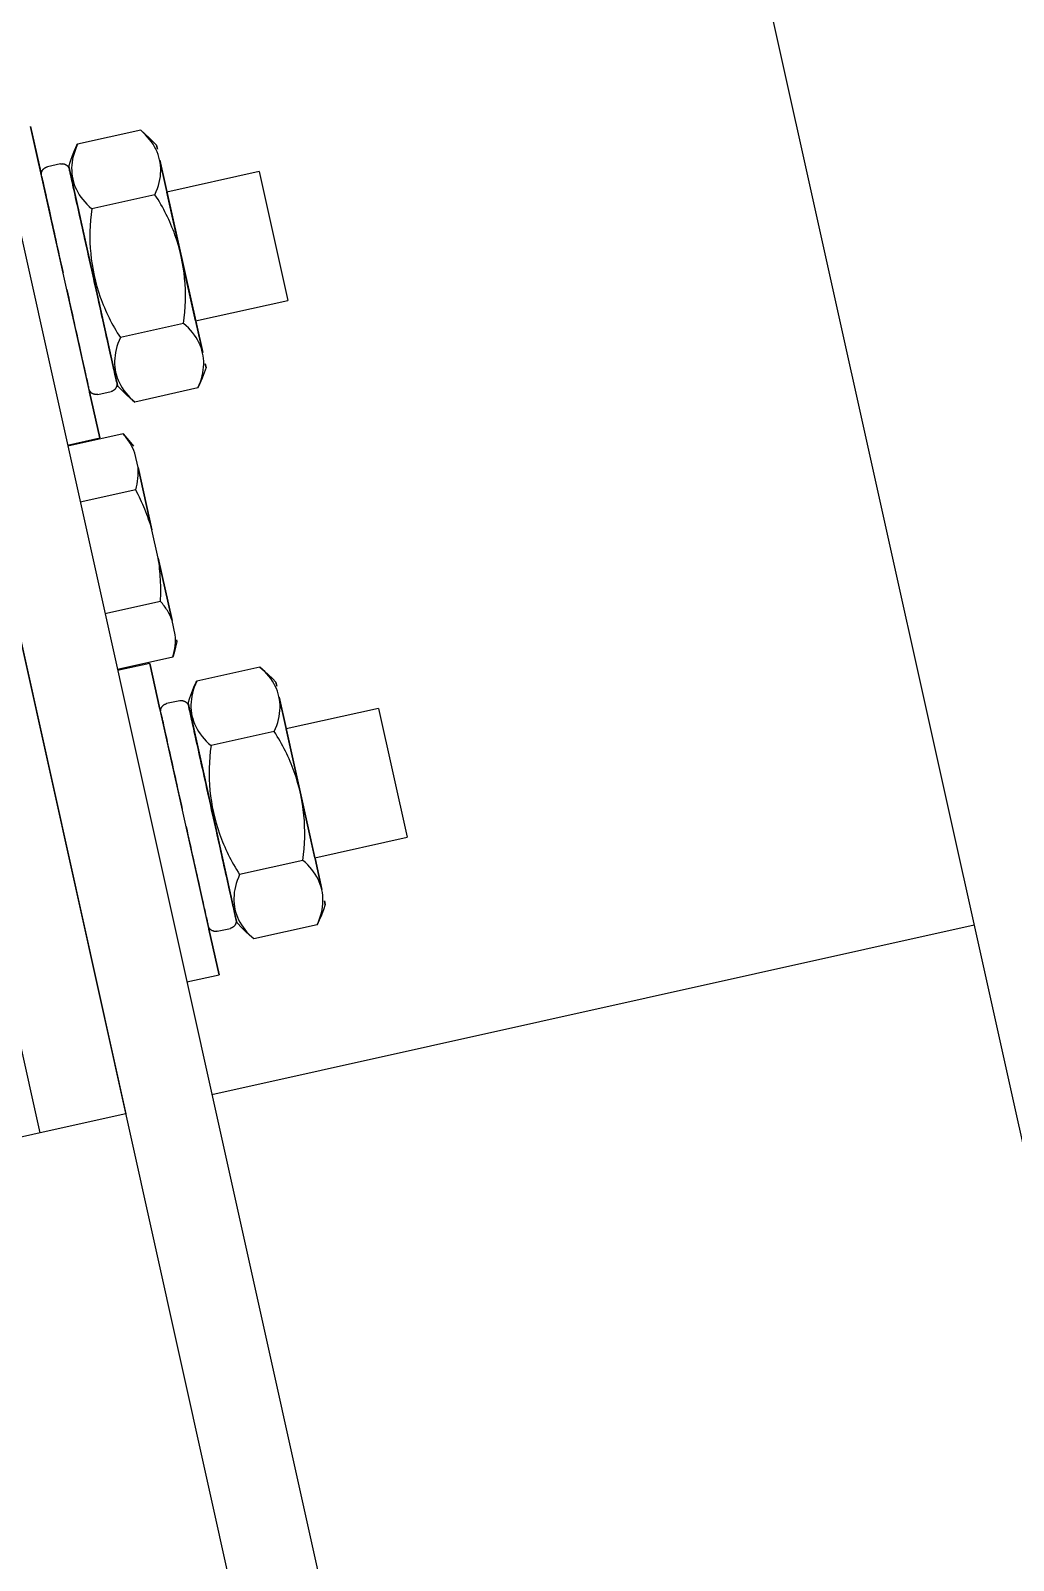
# Model space of a CAD drawing. Header units: millimetres. Extents: x -1534340 to 1713810, y -1348191 to 1114081.
# Drawn here: x 1310491.4 to 1310580.7, y -649186.2 to -649047.1 of the extents above; entities that cross this region are included whole.
import ezdxf

# ---------------------------------------------------------------- set-up
doc = ezdxf.new("R2010")
doc.units = ezdxf.units.MM
doc.header["$LTSCALE"] = 100
for name, color, linetype in [('ccu12-Manh', 8, 'Continuous'), ('KT-Kich thuoc', 9, 'Continuous'), ('SPE-MEP-Electric', 46, 'Continuous'), ('Xref_ST_MBDV Cot vach 30.7.2022$0$Xref_ST_MBDV Cot vach 30.7.2022|Xref_ST_MBDV Cot vach 30.7.2022|Xref_ST_MBDV Cot vach 30.7.2022|Xref_ST_MBDV Cot vach 30.7.2022|A-WALL-PATT', 251, 'Continuous')]:
    doc.layers.add(name, color=color, linetype=linetype)

# ---------------------------------------------------------------- blocks, each defined once
blk = doc.blocks.new('Xref_ST_MBDV Cot vach 30.7.2022$0$Tuong Vay01-flat-1')
at = {"layer": 'Xref_ST_MBDV Cot vach 30.7.2022$0$Xref_ST_MBDV Cot vach 30.7.2022|Xref_ST_MBDV Cot vach 30.7.2022|Xref_ST_MBDV Cot vach 30.7.2022|Xref_ST_MBDV Cot vach 30.7.2022|A-WALL-PATT'}
h = blk.add_hatch(dxfattribs=at)
h.set_pattern_fill('ACET-2D-VATLIEU04', color=256, scale=50, pattern_type=2)
h.set_pattern_definition([(50, (-11139561.84, -1407213.45), (-225.902474, 189.5546825), [37.5, -412.5]), (355, (-11139561.84, -1407213.45), (32.127212, 367.215716), [30, -330]), (100.4514, (-11139531.95, -1407216.06), (-341.231527, -62.944187), [31.870095, -350.571056]), (46.1842, (-11139561.84, -1407113.45), (-319.180497, 306.252097), [56.25, -618.75]), (96.6356, (-11139517.37, -1407120.34), (-516.995922, -60.144022), [47.805144, -525.8565]), (351.1842, (-11139561.84, -1407113.45), (84.740774, 546.39543), [45, -495]), (21, (-11139511.84, -1407138.45), (-105.680822, 275.3079534), [37.5, -412.5]), (326, (-11139511.84, -1407138.45), (206.128805, 305.59852), [30, -330]), (71.4514, (-11139486.97, -1407155.22), (-328.963765, 110.380101), [31.870095, -350.571056]), (37.5, (-11139561.84, -1407213.45), (-78.1345294, 101.8269012), [0, -326, 0, -335, 0, -331.25]), (7.5, (-11139561.84, -1407213.45), (-23.2793464, 176.824191), [0, -191, 0, -318.5, 0, -126.25]), (327.5, (-11139673.34, -1407213.45), (71.9444175, 112.9301145), [0, -125, 0, -390, 0, -517.5000003]), (317.5, (-11139723.34, -1407213.45), (158.0205496, 172.449169), [0, -162.5, 0, -259, 0, -367.5]), (45, (-11139561.84, -1407213.45), (-150.260191, 150.260191), []), (45, (-11139561.84, -1407152.2), (-150.260191, 150.260191), [])])
h.paths.add_polyline_path([(-82665.42, -118500.01), (-81837.42, -121132.03), (-80902.72, -123728.08), (-79862.88, -126283.84), (-78719.64, -128795.04), (-77474.9, -131257.52), (-76130.73, -133667.15), (-74689.38, -136019.95), (-73153.23, -138311.98), (-71524.86, -140539.43), (-69806.97, -142698.6), (-68002.42, -144785.88), (-66114.21, -146797.8), (-64145.5, -148731.01), (-62099.55, -150582.3), (-59979.78, -152348.57), (-57789.72, -154026.89), (-55533, -155614.47), (-53213.4, -157108.65), (-50834.77, -158506.95), (-48401.07, -159807.05), (-45916.36, -161006.78), (-43384.77, -162104.14), (-40810.51, -163097.3), (-38197.89, -163984.61), (-35551.23, -164764.6), (-32874.96, -165435.95), (-30173.53, -165997.57), (-27451.45, -166448.5), (-24701.85, -166789.32), (-4396.73, -168938.26), (36420.02, -167648.22), (41836.49, -160718.64), (12445.39, -24367.66), (8472.91, -9248.97), (-4718.71, -5521.4), (-10557.46, -9946.82), (-34021.19, -27848.25), (-39776.65, -32008.57), (-41248.86, -35293.77), (-45787.32, -38574.38), (-49368.49, -38942), (-57644.19, -44924.07), (-59844.65, -46601.45), (-61968.93, -48362.3), (-64019.6, -50208.35), (-65993.25, -52136.53), (-67886.59, -54143.62), (-69696.47, -56226.28), (-71419.87, -58381.05), (-73053.94, -60604.33), (-74595.93, -62892.43), (-76043.3, -65241.53), (-77393.62, -67647.73), (-78644.64, -70107.01), (-79794.3, -72615.29), (-80840.66, -75168.38), (-81782, -77762.03), (-82616.74, -80391.93), (-83343.48, -83053.69), (-83961.03, -85742.89), (-84468.35, -88455.04), (-84864.6, -91185.63), (-85149.11, -93930.12), (-85321.41, -96683.6), (-85381.3, -99529.51), (-85328.5, -102200.84), (-85163.21, -104955.39), (-84885.7, -107700.59), (-84496.43, -110432.19), (-83996.05, -113145.63), (-83385.37, -115836.4)], flags=16)
h.paths.add_polyline_path([(-83625.46, -118780.63), (-82785.21, -121451.59), (-81836.68, -124086.04), (-80781.46, -126679.6), (-79621.31, -129227.95), (-78358.15, -131726.85), (-76994.1, -134172.14), (-75531.43, -136559.73), (-73972.56, -138885.67), (-72320.1, -141146.07), (-70576.8, -143337.18), (-68745.55, -145455.33), (-66829.42, -147497.01), (-64831.58, -149458.82), (-62755.37, -151337.49), (-60604.25, -153129.89), (-58381.78, -154833.04), (-56091.69, -156444.1), (-53737.77, -157960.38), (-51323.96, -159379.37), (-48854.26, -160698.7), (-46332.79, -161916.18), (-43763.75, -163029.77), (-41151.42, -164037.62), (-38500.15, -164938.06), (-35814.34, -165729.58), (-33098.48, -166410.87), (-30357.09, -166980.79), (-27594.73, -167438.39), (-24815.99, -167782.83), (-4433.74, -169939.93), (36919.56, -168632.94), (42912.69, -160965.6), (13418.23, -24135.12), (9294.84, -8442.07), (-4925.94, -4423.69), (-11162.76, -9150.82), (-34617.48, -27045.38), (-40579.63, -31355.1), (-42051.84, -34640.3), (-46155.98, -37606.97), (-49737.15, -37974.59), (-58240.31, -44121.08), (-60467.12, -45818.54), (-62622.82, -47605.44), (-64703.82, -49478.79), (-66706.66, -51435.49), (-68628.01, -53472.27), (-70464.67, -55585.74), (-72213.56, -57772.38), (-73871.8, -60028.55), (-75436.6, -62350.49), (-76905.37, -64734.35), (-78275.67, -67176.14), (-79545.2, -69671.8), (-80711.86, -72217.17), (-81773.71, -74808.03), (-82728.97, -77440.05), (-83576.05, -80108.85), (-84313.55, -82809.98), (-84940.23, -85538.96), (-85455.06, -88291.23), (-85857.17, -91062.22), (-86145.89, -93847.3), (-86320.76, -96641.84), (-86381.51, -99528.87), (-86327.91, -102240.68), (-86160.19, -105035.66), (-85878.58, -107821.47), (-85483.55, -110593.48), (-84975.76, -113347.05), (-84356.06, -116077.62)])
blk = doc.blocks.new('A$C3D120D72')
for p, q in [((-462.44, 343.62), (-462.42, 2221.96)), ((-454.42, 2221.96), (-454.44, 343.62)), ((-533.43, 467.79), (-533.42, 1927.79)), ((-533.43, 1247.79), (-462.43, 1247.79)), ((-454.43, 1247.79), (-446.43, 1247.79)), ((-454.43, 1147.79), (-454.43, 1247.79)), ((-446.43, 1247.79), (-386.43, 1247.79)), ((-446.43, 1247.79), (-446.43, 1147.79)), ((-462.43, 1237.29), (-465.43, 1237.29)), ((-465.43, 1233.04), (-465.43, 1237.29)), ((-465.43, 1237.29), (-465.43, 1208.29)), ((-462.43, 1237.29), (-465.43, 1237.29)), ((-465.43, 1233.04), (-465.43, 1237.29)), ((-465.43, 1237.29), (-465.43, 1233.04)), ((-475.13, 1234.79), (-469.24, 1234.79)), ((-476.25, 1233.14), (-475.98, 1233.58)), ((-476.25, 1232.79), (-476.25, 1233.14)), ((-476.25, 1233.14), (-476.25, 1232.79)), ((-476.25, 1232.79), (-476.25, 1233.14)), ((-476.25, 1233.14), (-476.25, 1232.79)), ((-468.09, 1233.08), (-468.04, 1233)), ((-468.04, 1233), (-468.04, 1232.65)), ((-468.04, 1232.65), (-468.04, 1233)), ((-468.04, 1233), (-468.04, 1232.65)), ((-468.04, 1232.65), (-468.04, 1233)), ((-466.13, 1233.39), (-467.35, 1233.39)), ((-476.25, 1213.83), (-476.25, 1231.75)), ((-476.25, 1231.75), (-476.25, 1228.85)), ((-476.25, 1228.85), (-476.25, 1231.75)), ((-476.25, 1231.75), (-476.25, 1228.85)), ((-468.04, 1231.63), (-468.04, 1212.58)), ((-468.04, 1212.58), (-468.04, 1231.63)), ((-468.04, 1231.63), (-468.04, 1212.58)), ((-468.04, 1212.58), (-468.04, 1231.63)), ((-476.23, 1228.79), (-484.83, 1228.79)), ((-484.83, 1216.79), (-484.83, 1228.79)), ((-476.23, 1228.79), (-476.23, 1216.79)), ((-475.13, 1228.79), (-469.24, 1228.79)), ((-484.83, 1216.79), (-476.23, 1216.79)), ((-476.25, 1216.74), (-476.25, 1213.83)), ((-476.25, 1213.83), (-476.25, 1216.74)), ((-476.25, 1216.74), (-476.25, 1213.83)), ((-475.13, 1216.79), (-469.24, 1216.79)), ((-476.25, 1212.44), (-476.25, 1212.8)), ((-476.25, 1212.8), (-476.25, 1212.44)), ((-476.25, 1212.44), (-476.25, 1212.8)), ((-476.25, 1212.8), (-476.25, 1212.44)), ((-468.04, 1212.58), (-468.3, 1212.14)), ((-467.35, 1212.19), (-466.13, 1212.19)), ((-465.43, 1208.29), (-465.43, 1212.54)), ((-465.43, 1208.29), (-465.43, 1212.54)), ((-465.43, 1212.54), (-465.43, 1208.29)), ((-475.13, 1210.79), (-469.24, 1210.79)), ((-467.6, 1208.18), (-462.43, 1208.18)), ((-465.43, 1208.29), (-462.43, 1208.29)), ((-465.43, 1208.29), (-462.43, 1208.29)), ((-468.25, 1206.73), (-468.25, 1206.89)), ((-468.25, 1206.89), (-468.25, 1206.73)), ((-468.25, 1206.25), (-468.25, 1204.93)), ((-468.25, 1204.93), (-468.25, 1199.11)), ((-468.25, 1199.11), (-468.25, 1204.93)), ((-467.6, 1202.99), (-462.43, 1202.99)), ((-468.25, 1199.11), (-468.25, 1196.47)), ((-468.25, 1196.47), (-468.25, 1190.66)), ((-468.25, 1190.66), (-468.25, 1196.47)), ((-467.6, 1192.6), (-462.43, 1192.6)), ((-468.25, 1190.66), (-468.25, 1189.34)), ((-467.6, 1187.4), (-462.43, 1187.4)), ((-462.43, 1187.29), (-465.43, 1187.29)), ((-465.43, 1183.04), (-465.43, 1187.29)), ((-465.43, 1187.29), (-465.43, 1183.04)), ((-462.43, 1187.29), (-465.43, 1187.29)), ((-465.43, 1183.04), (-465.43, 1187.29)), ((-465.43, 1187.29), (-465.43, 1158.29)), ((-475.13, 1184.79), (-469.24, 1184.79)), ((-476.25, 1183.14), (-475.98, 1183.58)), ((-476.25, 1182.79), (-476.25, 1183.14)), ((-476.25, 1183.14), (-476.25, 1182.79)), ((-476.25, 1182.79), (-476.25, 1183.14)), ((-476.25, 1183.14), (-476.25, 1182.79)), ((-468.09, 1183.08), (-468.04, 1183)), ((-468.04, 1183), (-468.04, 1182.65)), ((-468.04, 1182.65), (-468.04, 1183)), ((-468.04, 1183), (-468.04, 1182.65)), ((-468.04, 1182.65), (-468.04, 1183)), ((-466.13, 1183.39), (-467.35, 1183.39)), ((-476.25, 1178.85), (-476.25, 1181.75)), ((-476.25, 1181.75), (-476.25, 1178.85)), ((-476.25, 1163.83), (-476.25, 1181.75)), ((-476.25, 1181.75), (-476.25, 1178.85)), ((-468.04, 1181.63), (-468.04, 1162.58)), ((-468.04, 1162.58), (-468.04, 1181.63)), ((-468.04, 1181.63), (-468.04, 1162.58)), ((-468.04, 1162.58), (-468.04, 1181.63)), ((-476.23, 1178.79), (-484.83, 1178.79)), ((-484.83, 1166.79), (-484.83, 1178.79)), ((-476.23, 1178.79), (-476.23, 1166.79)), ((-475.13, 1178.79), (-469.24, 1178.79)), ((-484.83, 1166.79), (-476.23, 1166.79)), ((-476.25, 1163.83), (-476.25, 1166.74)), ((-476.25, 1166.74), (-476.25, 1163.83)), ((-476.25, 1166.74), (-476.25, 1163.83)), ((-475.13, 1166.79), (-469.24, 1166.79)), ((-476.25, 1162.44), (-476.25, 1162.8)), ((-476.25, 1162.8), (-476.25, 1162.44)), ((-476.25, 1162.44), (-476.25, 1162.8)), ((-476.25, 1162.8), (-476.25, 1162.44)), ((-468.04, 1162.58), (-468.3, 1162.14)), ((-467.35, 1162.19), (-466.13, 1162.19)), ((-465.43, 1158.29), (-465.43, 1162.54)), ((-465.43, 1162.54), (-465.43, 1158.29)), ((-465.43, 1158.29), (-465.43, 1162.54)), ((-475.13, 1160.79), (-469.24, 1160.79))]:
    blk.add_line(p, q)
at = {"flags": 128}
for points in [[(-476.25, 1233.14), (-475.98, 1233.58), (-475.7, 1234.01), (-475.4, 1234.43), (-475.13, 1234.79)], [(-469.24, 1234.79), (-468.92, 1234.38), (-468.63, 1233.96), (-468.35, 1233.52), (-468.09, 1233.08), (-468.04, 1233)], [(-468.03, 1232.71), (-468.03, 1232.74), (-468.03, 1232.76), (-468.02, 1232.79), (-468.02, 1232.82), (-468.02, 1232.84), (-468.01, 1232.87), (-468, 1232.9), (-467.99, 1232.92), (-467.99, 1232.95), (-467.98, 1232.97), (-467.96, 1233), (-467.95, 1233.02), (-467.94, 1233.05), (-467.93, 1233.07), (-467.91, 1233.09), (-467.89, 1233.12), (-467.88, 1233.14), (-467.86, 1233.16), (-467.84, 1233.18), (-467.82, 1233.2), (-467.8, 1233.22), (-467.78, 1233.23), (-467.76, 1233.25), (-467.74, 1233.27), (-467.72, 1233.28), (-467.69, 1233.3), (-467.67, 1233.31), (-467.64, 1233.32), (-467.62, 1233.33), (-467.59, 1233.34), (-467.57, 1233.35), (-467.54, 1233.36), (-467.52, 1233.37), (-467.49, 1233.38), (-467.46, 1233.38), (-467.44, 1233.39), (-467.41, 1233.39), (-467.38, 1233.39), (-467.35, 1233.39), (-467.35, 1233.39)], [(-468.03, 1224.66), (-468.03, 1225.04), (-468.03, 1225.43), (-468.03, 1225.81), (-468.03, 1226.18), (-468.03, 1226.55), (-468.03, 1226.92), (-468.03, 1227.28), (-468.03, 1227.63), (-468.03, 1227.97), (-468.03, 1228.3), (-468.03, 1228.63), (-468.03, 1228.94), (-468.03, 1229.25), (-468.03, 1229.55), (-468.03, 1229.83), (-468.03, 1230.1), (-468.03, 1230.37), (-468.03, 1230.62), (-468.03, 1230.85), (-468.03, 1231.08), (-468.03, 1231.29), (-468.03, 1231.49), (-468.03, 1231.67), (-468.03, 1231.84), (-468.03, 1232), (-468.03, 1232.14), (-468.03, 1232.26), (-468.03, 1232.37), (-468.03, 1232.47), (-468.03, 1232.55), (-468.03, 1232.61), (-468.03, 1232.66), (-468.03, 1232.69), (-468.03, 1232.71)], [(-468.03, 1232.71), (-468.03, 1232.7), (-468.03, 1232.68), (-468.03, 1232.64), (-468.03, 1232.58), (-468.03, 1232.51), (-468.03, 1232.42), (-468.03, 1232.32), (-468.03, 1232.21), (-468.03, 1232.07), (-468.03, 1231.93), (-468.03, 1231.76), (-468.03, 1231.59), (-468.03, 1231.4), (-468.03, 1231.19), (-468.03, 1230.98), (-468.03, 1230.75), (-468.03, 1230.5), (-468.03, 1230.25), (-468.03, 1229.98), (-468.03, 1229.7), (-468.03, 1229.41), (-468.03, 1229.11), (-468.03, 1228.8), (-468.03, 1228.48), (-468.03, 1228.15), (-468.03, 1227.81), (-468.03, 1227.47), (-468.03, 1227.11), (-468.03, 1226.75), (-468.03, 1226.39), (-468.03, 1226.01), (-468.03, 1225.63), (-468.03, 1225.25), (-468.03, 1224.87), (-468.03, 1224.48), (-468.03, 1224.08), (-468.03, 1223.69), (-468.03, 1223.29), (-468.03, 1222.9), (-468.03, 1222.5), (-468.03, 1222.11), (-468.03, 1221.71), (-468.03, 1221.32), (-468.03, 1220.93), (-468.03, 1220.54), (-468.03, 1220.15), (-468.03, 1219.77), (-468.03, 1219.4), (-468.03, 1219.03), (-468.03, 1218.66), (-468.03, 1218.31), (-468.03, 1217.96), (-468.03, 1217.61), (-468.03, 1217.28), (-468.03, 1216.95), (-468.03, 1216.64), (-468.03, 1216.33), (-468.03, 1216.04), (-468.03, 1215.75), (-468.03, 1215.48), (-468.03, 1215.22), (-468.03, 1214.97), (-468.03, 1214.73), (-468.03, 1214.5), (-468.03, 1214.29), (-468.03, 1214.1), (-468.03, 1213.91), (-468.03, 1213.74), (-468.03, 1213.59), (-468.03, 1213.45), (-468.03, 1213.32), (-468.03, 1213.21), (-468.03, 1213.12), (-468.03, 1213.04), (-468.03, 1212.97), (-468.03, 1212.92), (-468.03, 1212.89), (-468.03, 1212.88)], [(-468.02, 1232.79), (-468.02, 1232.82), (-468.02, 1232.84), (-468.01, 1232.87), (-468, 1232.9), (-467.99, 1232.92), (-467.99, 1232.95), (-467.98, 1232.97), (-467.96, 1233), (-467.95, 1233.02), (-467.94, 1233.05), (-467.93, 1233.07), (-467.91, 1233.09), (-467.89, 1233.12), (-467.88, 1233.14), (-467.86, 1233.16), (-467.84, 1233.18), (-467.82, 1233.2), (-467.8, 1233.22), (-467.78, 1233.23), (-467.76, 1233.25), (-467.74, 1233.27), (-467.72, 1233.28), (-467.69, 1233.3), (-467.67, 1233.31), (-467.64, 1233.32), (-467.62, 1233.33), (-467.59, 1233.34), (-467.57, 1233.35), (-467.54, 1233.36), (-467.52, 1233.37), (-467.49, 1233.38), (-467.46, 1233.38), (-467.44, 1233.39), (-467.41, 1233.39)], [(-466.13, 1233.39), (-466.1, 1233.39), (-466.07, 1233.39), (-466.04, 1233.39), (-466.02, 1233.38), (-465.99, 1233.38), (-465.96, 1233.37), (-465.93, 1233.36), (-465.91, 1233.36), (-465.88, 1233.35), (-465.86, 1233.34), (-465.83, 1233.32), (-465.81, 1233.31), (-465.78, 1233.3), (-465.76, 1233.28), (-465.73, 1233.27), (-465.71, 1233.25), (-465.69, 1233.24), (-465.67, 1233.22), (-465.65, 1233.2), (-465.63, 1233.18), (-465.61, 1233.16), (-465.59, 1233.14), (-465.57, 1233.12), (-465.56, 1233.09), (-465.54, 1233.07), (-465.53, 1233.05), (-465.51, 1233.02), (-465.5, 1233), (-465.49, 1232.97), (-465.48, 1232.95), (-465.47, 1232.92), (-465.46, 1232.89), (-465.45, 1232.87), (-465.44, 1232.84), (-465.44, 1232.81), (-465.44, 1232.78), (-465.43, 1232.76), (-465.43, 1232.73), (-465.43, 1232.7)], [(-465.88, 1233.35), (-465.86, 1233.34), (-465.83, 1233.32), (-465.81, 1233.31), (-465.78, 1233.3), (-465.76, 1233.28), (-465.73, 1233.27), (-465.71, 1233.25), (-465.69, 1233.24), (-465.67, 1233.22), (-465.65, 1233.2), (-465.63, 1233.18), (-465.61, 1233.16), (-465.59, 1233.14), (-465.57, 1233.12), (-465.56, 1233.09), (-465.54, 1233.07), (-465.53, 1233.05), (-465.51, 1233.02), (-465.5, 1233), (-465.49, 1232.97)], [(-465.43, 1223.48), (-465.43, 1223.87), (-465.43, 1224.26), (-465.43, 1224.65), (-465.43, 1225.04), (-465.43, 1225.42), (-465.43, 1225.8), (-465.43, 1226.18), (-465.43, 1226.55), (-465.43, 1226.91), (-465.43, 1227.27), (-465.43, 1227.62), (-465.43, 1227.96), (-465.43, 1228.29), (-465.43, 1228.62), (-465.43, 1228.93), (-465.43, 1229.24), (-465.43, 1229.53), (-465.43, 1229.82), (-465.43, 1230.09), (-465.43, 1230.35), (-465.43, 1230.6), (-465.43, 1230.84), (-465.43, 1231.07), (-465.43, 1231.28), (-465.43, 1231.47), (-465.43, 1231.66), (-465.43, 1231.83), (-465.43, 1231.98), (-465.43, 1232.12), (-465.43, 1232.25), (-465.43, 1232.36), (-465.43, 1232.45), (-465.43, 1232.53), (-465.43, 1232.59), (-465.43, 1232.64), (-465.43, 1232.67), (-465.43, 1232.69)], [(-468.03, 1231.76), (-468.03, 1231.59), (-468.03, 1231.4), (-468.03, 1231.19), (-468.03, 1230.98), (-468.03, 1230.75), (-468.03, 1230.5), (-468.03, 1230.25), (-468.03, 1229.98), (-468.03, 1229.7), (-468.03, 1229.41), (-468.03, 1229.11), (-468.03, 1228.8), (-468.03, 1228.48), (-468.03, 1228.15), (-468.03, 1227.81), (-468.03, 1227.47), (-468.03, 1227.11), (-468.03, 1226.75), (-468.03, 1226.39), (-468.03, 1226.01), (-468.03, 1225.63), (-468.03, 1225.25), (-468.03, 1224.87)], [(-468.03, 1224.66), (-468.03, 1225.04), (-468.03, 1225.43), (-468.03, 1225.81), (-468.03, 1226.18), (-468.03, 1226.55), (-468.03, 1226.92), (-468.03, 1227.28), (-468.03, 1227.63), (-468.03, 1227.97), (-468.03, 1228.3), (-468.03, 1228.63), (-468.03, 1228.94), (-468.03, 1229.25), (-468.03, 1229.55), (-468.03, 1229.83), (-468.03, 1230.1), (-468.03, 1230.37), (-468.03, 1230.62), (-468.03, 1230.85), (-468.03, 1231.08), (-468.03, 1231.29), (-468.03, 1231.49), (-468.03, 1231.67)], [(-468.03, 1221.71), (-468.03, 1221.32), (-468.03, 1220.93), (-468.03, 1220.54), (-468.03, 1220.15), (-468.03, 1219.77), (-468.03, 1219.4), (-468.03, 1219.03), (-468.03, 1218.66), (-468.03, 1218.31), (-468.03, 1217.96), (-468.03, 1217.61), (-468.03, 1217.28), (-468.03, 1216.95), (-468.03, 1216.64), (-468.03, 1216.33), (-468.03, 1216.04), (-468.03, 1215.75), (-468.03, 1215.48), (-468.03, 1215.22), (-468.03, 1214.97), (-468.03, 1214.73)], [(-468.03, 1214.84), (-468.03, 1215.08), (-468.03, 1215.33), (-468.03, 1215.6), (-468.03, 1215.88), (-468.03, 1216.17), (-468.03, 1216.47), (-468.03, 1216.78), (-468.03, 1217.1), (-468.03, 1217.43), (-468.03, 1217.77), (-468.03, 1218.12), (-468.03, 1218.47), (-468.03, 1218.83), (-468.03, 1219.2), (-468.03, 1219.57), (-468.03, 1219.95), (-468.03, 1220.33), (-468.03, 1220.72), (-468.03, 1221.11), (-468.03, 1221.5)], [(-468.03, 1214.84), (-468.03, 1215.08), (-468.03, 1215.33), (-468.03, 1215.6), (-468.03, 1215.88), (-468.03, 1216.17), (-468.03, 1216.47), (-468.03, 1216.78), (-468.03, 1217.1), (-468.03, 1217.43), (-468.03, 1217.77), (-468.03, 1218.12), (-468.03, 1218.47), (-468.03, 1218.83), (-468.03, 1219.2), (-468.03, 1219.57), (-468.03, 1219.95), (-468.03, 1220.33), (-468.03, 1220.72), (-468.03, 1221.11), (-468.03, 1221.5)], [(-465.43, 1212.9), (-465.43, 1212.92), (-465.43, 1212.96), (-465.43, 1213.02), (-465.43, 1213.09), (-465.43, 1213.17), (-465.43, 1213.28), (-465.43, 1213.39), (-465.43, 1213.52), (-465.43, 1213.67), (-465.43, 1213.83), (-465.43, 1214.01), (-465.43, 1214.2), (-465.43, 1214.4), (-465.43, 1214.62), (-465.43, 1214.85), (-465.43, 1215.09), (-465.43, 1215.35), (-465.43, 1215.61), (-465.43, 1215.89), (-465.43, 1216.18), (-465.43, 1216.48), (-465.43, 1216.79), (-465.43, 1217.11), (-465.43, 1217.44), (-465.43, 1217.78), (-465.43, 1218.12), (-465.43, 1218.48), (-465.43, 1218.84), (-465.43, 1219.2), (-465.43, 1219.58), (-465.43, 1219.95), (-465.43, 1220.33), (-465.43, 1220.72), (-465.43, 1221.11), (-465.43, 1221.5), (-465.43, 1221.89)], [(-468.03, 1212.87), (-468.03, 1212.88), (-468.03, 1212.91), (-468.03, 1212.94), (-468.03, 1213), (-468.03, 1213.07), (-468.03, 1213.16), (-468.03, 1213.26), (-468.03, 1213.38), (-468.03, 1213.51), (-468.03, 1213.66), (-468.03, 1213.82)], [(-468.03, 1213.74), (-468.03, 1213.59), (-468.03, 1213.45), (-468.03, 1213.32), (-468.03, 1213.21), (-468.03, 1213.12), (-468.03, 1213.04), (-468.03, 1212.97), (-468.03, 1212.92), (-468.03, 1212.89), (-468.03, 1212.88)], [(-468.03, 1212.87), (-468.03, 1212.88), (-468.03, 1212.91), (-468.03, 1212.94), (-468.03, 1213), (-468.03, 1213.07), (-468.03, 1213.16), (-468.03, 1213.26), (-468.03, 1213.38), (-468.03, 1213.51), (-468.03, 1213.66)], [(-467.35, 1212.19), (-467.37, 1212.19), (-467.4, 1212.19), (-467.43, 1212.2), (-467.46, 1212.2), (-467.48, 1212.2), (-467.51, 1212.21), (-467.54, 1212.22), (-467.56, 1212.23), (-467.59, 1212.23), (-467.61, 1212.25), (-467.64, 1212.26), (-467.66, 1212.27), (-467.69, 1212.28), (-467.71, 1212.3), (-467.73, 1212.31), (-467.75, 1212.33), (-467.78, 1212.34), (-467.8, 1212.36), (-467.82, 1212.38), (-467.84, 1212.4), (-467.86, 1212.42), (-467.87, 1212.44), (-467.89, 1212.46), (-467.91, 1212.48), (-467.92, 1212.5), (-467.94, 1212.53), (-467.95, 1212.55), (-467.96, 1212.58), (-467.97, 1212.6), (-467.98, 1212.63), (-467.99, 1212.65), (-468, 1212.68), (-468.01, 1212.7), (-468.01, 1212.73), (-468.02, 1212.76), (-468.02, 1212.78), (-468.03, 1212.81), (-468.03, 1212.84), (-468.03, 1212.87), (-468.03, 1212.87)], [(-467.61, 1212.25), (-467.64, 1212.26), (-467.66, 1212.27), (-467.69, 1212.28), (-467.71, 1212.3), (-467.73, 1212.31), (-467.75, 1212.33), (-467.78, 1212.34), (-467.8, 1212.36), (-467.82, 1212.38), (-467.84, 1212.4), (-467.86, 1212.42), (-467.87, 1212.44), (-467.89, 1212.46), (-467.91, 1212.48), (-467.92, 1212.5), (-467.94, 1212.53), (-467.95, 1212.55), (-467.96, 1212.58), (-467.97, 1212.6), (-467.98, 1212.63), (-467.99, 1212.65), (-468, 1212.68), (-468.01, 1212.7), (-468.01, 1212.73), (-468.02, 1212.76), (-468.02, 1212.78), (-468.03, 1212.81), (-468.03, 1212.84), (-468.03, 1212.87), (-468.03, 1212.87)], [(-465.43, 1212.86), (-465.43, 1212.83), (-465.43, 1212.81), (-465.44, 1212.78), (-465.44, 1212.75), (-465.45, 1212.72), (-465.46, 1212.7), (-465.47, 1212.67), (-465.47, 1212.64), (-465.48, 1212.62), (-465.5, 1212.59), (-465.51, 1212.57), (-465.52, 1212.54), (-465.54, 1212.52), (-465.55, 1212.5), (-465.57, 1212.47), (-465.58, 1212.45), (-465.6, 1212.43), (-465.62, 1212.41), (-465.64, 1212.39), (-465.66, 1212.37), (-465.68, 1212.35), (-465.7, 1212.33), (-465.73, 1212.32), (-465.75, 1212.3), (-465.77, 1212.29), (-465.8, 1212.27), (-465.82, 1212.26), (-465.85, 1212.25), (-465.87, 1212.24), (-465.9, 1212.23), (-465.93, 1212.22), (-465.95, 1212.21), (-465.98, 1212.21), (-466.01, 1212.2), (-466.04, 1212.2), (-466.06, 1212.19), (-466.09, 1212.19), (-466.12, 1212.19), (-466.13, 1212.19)], [(-475.13, 1210.79), (-475.44, 1211.2), (-475.74, 1211.63), (-476.02, 1212.06), (-476.25, 1212.44)], [(-468.04, 1212.58), (-468.3, 1212.14), (-468.58, 1211.7), (-468.87, 1211.28), (-469.18, 1210.87), (-469.24, 1210.79)], [(-465.54, 1212.52), (-465.55, 1212.5), (-465.57, 1212.47), (-465.58, 1212.45), (-465.6, 1212.43), (-465.62, 1212.41), (-465.64, 1212.39), (-465.66, 1212.37), (-465.68, 1212.35), (-465.7, 1212.33), (-465.73, 1212.32), (-465.75, 1212.3), (-465.77, 1212.29), (-465.8, 1212.27), (-465.82, 1212.26), (-465.85, 1212.25), (-465.87, 1212.24), (-465.9, 1212.23), (-465.93, 1212.22), (-465.95, 1212.21), (-465.98, 1212.21), (-466.01, 1212.2), (-466.04, 1212.2), (-466.06, 1212.19)], [(-468.25, 1206.89), (-468.03, 1207.36), (-467.8, 1207.82), (-467.6, 1208.18)], [(-467.6, 1187.4), (-467.84, 1187.85), (-468.07, 1188.31), (-468.25, 1188.69)], [(-476.25, 1183.14), (-475.98, 1183.58), (-475.7, 1184.01), (-475.4, 1184.43), (-475.13, 1184.79)], [(-469.24, 1184.79), (-468.93, 1184.38), (-468.63, 1183.96), (-468.35, 1183.52), (-468.09, 1183.08), (-468.04, 1183)], [(-468.03, 1182.71), (-468.03, 1182.74), (-468.03, 1182.76), (-468.02, 1182.79), (-468.02, 1182.82), (-468.02, 1182.84), (-468.01, 1182.87), (-468, 1182.9), (-468, 1182.92), (-467.99, 1182.95), (-467.98, 1182.97), (-467.96, 1183), (-467.95, 1183.02), (-467.94, 1183.05), (-467.93, 1183.07), (-467.91, 1183.09), (-467.89, 1183.12), (-467.88, 1183.14), (-467.86, 1183.16), (-467.84, 1183.18), (-467.82, 1183.2), (-467.8, 1183.22), (-467.78, 1183.23), (-467.76, 1183.25), (-467.74, 1183.27), (-467.72, 1183.28), (-467.69, 1183.3), (-467.67, 1183.31), (-467.64, 1183.32), (-467.62, 1183.33), (-467.59, 1183.34), (-467.57, 1183.35), (-467.54, 1183.36), (-467.52, 1183.37), (-467.49, 1183.38), (-467.46, 1183.38), (-467.44, 1183.39), (-467.41, 1183.39), (-467.38, 1183.39), (-467.36, 1183.39), (-467.35, 1183.39)], [(-468.03, 1174.66), (-468.03, 1175.04), (-468.03, 1175.43), (-468.03, 1175.81), (-468.03, 1176.18), (-468.03, 1176.55), (-468.03, 1176.92), (-468.03, 1177.28), (-468.03, 1177.63), (-468.03, 1177.97), (-468.03, 1178.3), (-468.03, 1178.63), (-468.03, 1178.94), (-468.03, 1179.25), (-468.03, 1179.55), (-468.03, 1179.83), (-468.03, 1180.1), (-468.03, 1180.37), (-468.03, 1180.62), (-468.03, 1180.85), (-468.03, 1181.08), (-468.03, 1181.29), (-468.03, 1181.49), (-468.03, 1181.67), (-468.03, 1181.84), (-468.03, 1182), (-468.03, 1182.14), (-468.03, 1182.26), (-468.03, 1182.37), (-468.03, 1182.47), (-468.03, 1182.55), (-468.03, 1182.61), (-468.03, 1182.66), (-468.03, 1182.69), (-468.03, 1182.71)], [(-468.03, 1182.71), (-468.03, 1182.7), (-468.03, 1182.68), (-468.03, 1182.64), (-468.03, 1182.58), (-468.03, 1182.51), (-468.03, 1182.42), (-468.03, 1182.32), (-468.03, 1182.21), (-468.03, 1182.07), (-468.03, 1181.93), (-468.03, 1181.76), (-468.03, 1181.59), (-468.03, 1181.4), (-468.03, 1181.19), (-468.03, 1180.98), (-468.03, 1180.75), (-468.03, 1180.5), (-468.03, 1180.25), (-468.03, 1179.98), (-468.03, 1179.7), (-468.03, 1179.41), (-468.03, 1179.11), (-468.03, 1178.8), (-468.03, 1178.48), (-468.03, 1178.15), (-468.03, 1177.81), (-468.03, 1177.47), (-468.03, 1177.11), (-468.03, 1176.75), (-468.03, 1176.39), (-468.03, 1176.01), (-468.03, 1175.63), (-468.03, 1175.25), (-468.03, 1174.87), (-468.03, 1174.48), (-468.03, 1174.08), (-468.03, 1173.69), (-468.03, 1173.29), (-468.03, 1172.9), (-468.03, 1172.5), (-468.03, 1172.11), (-468.03, 1171.71), (-468.03, 1171.32), (-468.03, 1170.93), (-468.03, 1170.54), (-468.03, 1170.15), (-468.03, 1169.77), (-468.03, 1169.4), (-468.03, 1169.03), (-468.03, 1168.66), (-468.03, 1168.31), (-468.03, 1167.96), (-468.03, 1167.61), (-468.03, 1167.28), (-468.03, 1166.95), (-468.03, 1166.64), (-468.03, 1166.33), (-468.03, 1166.04), (-468.03, 1165.75), (-468.03, 1165.48), (-468.03, 1165.22), (-468.03, 1164.97), (-468.03, 1164.73), (-468.03, 1164.5), (-468.03, 1164.29), (-468.03, 1164.1), (-468.03, 1163.91), (-468.03, 1163.74), (-468.03, 1163.59), (-468.03, 1163.45), (-468.03, 1163.32), (-468.03, 1163.21), (-468.03, 1163.12), (-468.03, 1163.04), (-468.03, 1162.97), (-468.03, 1162.92), (-468.03, 1162.89), (-468.03, 1162.88)], [(-468.02, 1182.79), (-468.02, 1182.82), (-468.02, 1182.84), (-468.01, 1182.87), (-468, 1182.9), (-468, 1182.92), (-467.99, 1182.95), (-467.98, 1182.97), (-467.96, 1183), (-467.95, 1183.02), (-467.94, 1183.05), (-467.93, 1183.07), (-467.91, 1183.09), (-467.89, 1183.12), (-467.88, 1183.14), (-467.86, 1183.16), (-467.84, 1183.18), (-467.82, 1183.2), (-467.8, 1183.22), (-467.78, 1183.23), (-467.76, 1183.25), (-467.74, 1183.27), (-467.72, 1183.28), (-467.69, 1183.3), (-467.67, 1183.31), (-467.64, 1183.32), (-467.62, 1183.33), (-467.59, 1183.34), (-467.57, 1183.35), (-467.54, 1183.36), (-467.52, 1183.37), (-467.49, 1183.38), (-467.46, 1183.38), (-467.44, 1183.39), (-467.41, 1183.39)], [(-466.13, 1183.39), (-466.1, 1183.39), (-466.07, 1183.39), (-466.04, 1183.39), (-466.02, 1183.38), (-465.99, 1183.38), (-465.96, 1183.37), (-465.94, 1183.36), (-465.91, 1183.36), (-465.88, 1183.35), (-465.86, 1183.34), (-465.83, 1183.32), (-465.81, 1183.31), (-465.78, 1183.3), (-465.76, 1183.28), (-465.73, 1183.27), (-465.71, 1183.25), (-465.69, 1183.24), (-465.67, 1183.22), (-465.65, 1183.2), (-465.63, 1183.18), (-465.61, 1183.16), (-465.59, 1183.14), (-465.57, 1183.12), (-465.56, 1183.09), (-465.54, 1183.07), (-465.53, 1183.05), (-465.51, 1183.02), (-465.5, 1183), (-465.49, 1182.97), (-465.48, 1182.95), (-465.47, 1182.92), (-465.46, 1182.89), (-465.45, 1182.87), (-465.45, 1182.84), (-465.44, 1182.81), (-465.44, 1182.78), (-465.43, 1182.76), (-465.43, 1182.73), (-465.43, 1182.7)], [(-465.88, 1183.35), (-465.86, 1183.34), (-465.83, 1183.32), (-465.81, 1183.31), (-465.78, 1183.3), (-465.76, 1183.28), (-465.73, 1183.27), (-465.71, 1183.25), (-465.69, 1183.24), (-465.67, 1183.22), (-465.65, 1183.2), (-465.63, 1183.18), (-465.61, 1183.16), (-465.59, 1183.14), (-465.57, 1183.12), (-465.56, 1183.09), (-465.54, 1183.07), (-465.53, 1183.05), (-465.51, 1183.02), (-465.5, 1183), (-465.49, 1182.97)], [(-465.43, 1173.48), (-465.43, 1173.87), (-465.43, 1174.26), (-465.43, 1174.65), (-465.43, 1175.04), (-465.43, 1175.42), (-465.43, 1175.8), (-465.43, 1176.18), (-465.43, 1176.55), (-465.43, 1176.91), (-465.43, 1177.27), (-465.43, 1177.62), (-465.43, 1177.96), (-465.43, 1178.29), (-465.43, 1178.62), (-465.43, 1178.93), (-465.43, 1179.24), (-465.43, 1179.53), (-465.43, 1179.82), (-465.43, 1180.09), (-465.43, 1180.35), (-465.43, 1180.6), (-465.43, 1180.84), (-465.43, 1181.07), (-465.43, 1181.28), (-465.43, 1181.47), (-465.43, 1181.66), (-465.43, 1181.83), (-465.43, 1181.98), (-465.43, 1182.12), (-465.43, 1182.25), (-465.43, 1182.36), (-465.43, 1182.45), (-465.43, 1182.53), (-465.43, 1182.59), (-465.43, 1182.64), (-465.43, 1182.67), (-465.43, 1182.69)], [(-468.03, 1181.76), (-468.03, 1181.59), (-468.03, 1181.4), (-468.03, 1181.19), (-468.03, 1180.98), (-468.03, 1180.75), (-468.03, 1180.5), (-468.03, 1180.25), (-468.03, 1179.98), (-468.03, 1179.7), (-468.03, 1179.41), (-468.03, 1179.11), (-468.03, 1178.8), (-468.03, 1178.48), (-468.03, 1178.15), (-468.03, 1177.81), (-468.03, 1177.47), (-468.03, 1177.11), (-468.03, 1176.75), (-468.03, 1176.39), (-468.03, 1176.01), (-468.03, 1175.63), (-468.03, 1175.25), (-468.03, 1174.87)], [(-468.03, 1174.66), (-468.03, 1175.04), (-468.03, 1175.43), (-468.03, 1175.81), (-468.03, 1176.18), (-468.03, 1176.55), (-468.03, 1176.92), (-468.03, 1177.28), (-468.03, 1177.63), (-468.03, 1177.97), (-468.03, 1178.3), (-468.03, 1178.63), (-468.03, 1178.94), (-468.03, 1179.25), (-468.03, 1179.55), (-468.03, 1179.83), (-468.03, 1180.1), (-468.03, 1180.37), (-468.03, 1180.62), (-468.03, 1180.85), (-468.03, 1181.08), (-468.03, 1181.29), (-468.03, 1181.49), (-468.03, 1181.67)], [(-468.03, 1171.71), (-468.03, 1171.32), (-468.03, 1170.93), (-468.03, 1170.54), (-468.03, 1170.15), (-468.03, 1169.77), (-468.03, 1169.4), (-468.03, 1169.03), (-468.03, 1168.66), (-468.03, 1168.31), (-468.03, 1167.96), (-468.03, 1167.61), (-468.03, 1167.28), (-468.03, 1166.95), (-468.03, 1166.64), (-468.03, 1166.33), (-468.03, 1166.04), (-468.03, 1165.75), (-468.03, 1165.48), (-468.03, 1165.22), (-468.03, 1164.97), (-468.03, 1164.73)], [(-468.03, 1164.84), (-468.03, 1165.08), (-468.03, 1165.33), (-468.03, 1165.6), (-468.03, 1165.88), (-468.03, 1166.17), (-468.03, 1166.47), (-468.03, 1166.78), (-468.03, 1167.1), (-468.03, 1167.43), (-468.03, 1167.77), (-468.03, 1168.12), (-468.03, 1168.47), (-468.03, 1168.83), (-468.03, 1169.2), (-468.03, 1169.57), (-468.03, 1169.95), (-468.03, 1170.33), (-468.03, 1170.72), (-468.03, 1171.11), (-468.03, 1171.5)], [(-468.03, 1164.84), (-468.03, 1165.08), (-468.03, 1165.33), (-468.03, 1165.6), (-468.03, 1165.88), (-468.03, 1166.17), (-468.03, 1166.47), (-468.03, 1166.78), (-468.03, 1167.1), (-468.03, 1167.43), (-468.03, 1167.77), (-468.03, 1168.12), (-468.03, 1168.47), (-468.03, 1168.83), (-468.03, 1169.2), (-468.03, 1169.57), (-468.03, 1169.95), (-468.03, 1170.33), (-468.03, 1170.72), (-468.03, 1171.11), (-468.03, 1171.5)], [(-465.43, 1162.9), (-465.43, 1162.92), (-465.43, 1162.96), (-465.43, 1163.02), (-465.43, 1163.09), (-465.43, 1163.17), (-465.43, 1163.28), (-465.43, 1163.39), (-465.43, 1163.52), (-465.43, 1163.67), (-465.43, 1163.83), (-465.43, 1164.01), (-465.43, 1164.2), (-465.43, 1164.4), (-465.43, 1164.62), (-465.43, 1164.85), (-465.43, 1165.09), (-465.43, 1165.35), (-465.43, 1165.61), (-465.43, 1165.89), (-465.43, 1166.18), (-465.43, 1166.48), (-465.43, 1166.79), (-465.43, 1167.11), (-465.43, 1167.44), (-465.43, 1167.78), (-465.43, 1168.12), (-465.43, 1168.48), (-465.43, 1168.84), (-465.43, 1169.2), (-465.43, 1169.58), (-465.43, 1169.95), (-465.43, 1170.33), (-465.43, 1170.72), (-465.43, 1171.11), (-465.43, 1171.5), (-465.43, 1171.89)], [(-468.03, 1162.87), (-468.03, 1162.88), (-468.03, 1162.91), (-468.03, 1162.94), (-468.03, 1163), (-468.03, 1163.07), (-468.03, 1163.16), (-468.03, 1163.26), (-468.03, 1163.38), (-468.03, 1163.51), (-468.03, 1163.66), (-468.03, 1163.82)], [(-468.03, 1163.74), (-468.03, 1163.59), (-468.03, 1163.45), (-468.03, 1163.32), (-468.03, 1163.21), (-468.03, 1163.12), (-468.03, 1163.04), (-468.03, 1162.97), (-468.03, 1162.92), (-468.03, 1162.89), (-468.03, 1162.88)], [(-468.03, 1162.87), (-468.03, 1162.88), (-468.03, 1162.91), (-468.03, 1162.94), (-468.03, 1163), (-468.03, 1163.07), (-468.03, 1163.16), (-468.03, 1163.26), (-468.03, 1163.38), (-468.03, 1163.51), (-468.03, 1163.66)], [(-467.61, 1162.25), (-467.64, 1162.26), (-467.66, 1162.27), (-467.69, 1162.28), (-467.71, 1162.3), (-467.73, 1162.31), (-467.76, 1162.33), (-467.78, 1162.34), (-467.8, 1162.36), (-467.82, 1162.38), (-467.84, 1162.4), (-467.86, 1162.42), (-467.87, 1162.44), (-467.89, 1162.46), (-467.91, 1162.48), (-467.92, 1162.5), (-467.94, 1162.53), (-467.95, 1162.55), (-467.96, 1162.58), (-467.97, 1162.6), (-467.98, 1162.63), (-467.99, 1162.65), (-468, 1162.68), (-468.01, 1162.7), (-468.01, 1162.73), (-468.02, 1162.76), (-468.02, 1162.78), (-468.03, 1162.81), (-468.03, 1162.84), (-468.03, 1162.87), (-468.03, 1162.87)], [(-467.35, 1162.19), (-467.38, 1162.19), (-467.4, 1162.19), (-467.43, 1162.2), (-467.46, 1162.2), (-467.48, 1162.2), (-467.51, 1162.21), (-467.54, 1162.22), (-467.56, 1162.23), (-467.59, 1162.23), (-467.61, 1162.25), (-467.64, 1162.26), (-467.66, 1162.27), (-467.69, 1162.28), (-467.71, 1162.3), (-467.73, 1162.31), (-467.76, 1162.33), (-467.78, 1162.34), (-467.8, 1162.36), (-467.82, 1162.38), (-467.84, 1162.4), (-467.86, 1162.42), (-467.87, 1162.44), (-467.89, 1162.46), (-467.91, 1162.48), (-467.92, 1162.5), (-467.94, 1162.53), (-467.95, 1162.55), (-467.96, 1162.58), (-467.97, 1162.6), (-467.98, 1162.63), (-467.99, 1162.65), (-468, 1162.68), (-468.01, 1162.7), (-468.01, 1162.73), (-468.02, 1162.76), (-468.02, 1162.78), (-468.03, 1162.81), (-468.03, 1162.84), (-468.03, 1162.87), (-468.03, 1162.87)], [(-465.43, 1162.86), (-465.43, 1162.83), (-465.43, 1162.81), (-465.44, 1162.78), (-465.44, 1162.75), (-465.45, 1162.72), (-465.46, 1162.7), (-465.47, 1162.67), (-465.47, 1162.64), (-465.49, 1162.62), (-465.5, 1162.59), (-465.51, 1162.57), (-465.52, 1162.54), (-465.54, 1162.52), (-465.55, 1162.5), (-465.57, 1162.47), (-465.59, 1162.45), (-465.6, 1162.43), (-465.62, 1162.41), (-465.64, 1162.39), (-465.66, 1162.37), (-465.68, 1162.35), (-465.71, 1162.33), (-465.73, 1162.32), (-465.75, 1162.3), (-465.77, 1162.29), (-465.8, 1162.27), (-465.82, 1162.26), (-465.85, 1162.25), (-465.88, 1162.24), (-465.9, 1162.23), (-465.93, 1162.22), (-465.95, 1162.21), (-465.98, 1162.21), (-466.01, 1162.2), (-466.04, 1162.2), (-466.06, 1162.19), (-466.09, 1162.19), (-466.12, 1162.19), (-466.13, 1162.19)], [(-475.13, 1160.79), (-475.44, 1161.2), (-475.74, 1161.63), (-476.02, 1162.06), (-476.25, 1162.44)], [(-468.04, 1162.58), (-468.3, 1162.14), (-468.58, 1161.7), (-468.87, 1161.28), (-469.18, 1160.87), (-469.24, 1160.79)], [(-465.54, 1162.52), (-465.55, 1162.5), (-465.57, 1162.47), (-465.59, 1162.45), (-465.6, 1162.43), (-465.62, 1162.41), (-465.64, 1162.39), (-465.66, 1162.37), (-465.68, 1162.35), (-465.71, 1162.33), (-465.73, 1162.32), (-465.75, 1162.3), (-465.77, 1162.29), (-465.8, 1162.27), (-465.82, 1162.26), (-465.85, 1162.25), (-465.88, 1162.24), (-465.9, 1162.23), (-465.93, 1162.22), (-465.95, 1162.21), (-465.98, 1162.21), (-466.01, 1162.2), (-466.04, 1162.2), (-466.06, 1162.19)]]:
    blk.add_lwpolyline(points, dxfattribs=at)
for radius, start, end in [(385.83, 318.5305, 40.4861), (354.97, 318.8479, 40.082), (327.96, 8.7912, 39.6622)]:
    blk.add_arc((-704.23, 1197.79), radius, start, end)
for points in [[(-475.13, 1234.79), (-475.62, 1234.13), (-476.28, 1232.8), (-476.27, 1230.76), (-475.62, 1229.44), (-475.13, 1228.79)], [(-469.24, 1228.79), (-468.75, 1229.44), (-468.1, 1230.76), (-468.09, 1232.8), (-468.75, 1234.13), (-469.24, 1234.79)], [(-475.13, 1228.79), (-475.62, 1227.47), (-476.28, 1224.81), (-476.27, 1220.73), (-475.62, 1218.1), (-475.13, 1216.79)], [(-469.24, 1216.79), (-468.75, 1218.1), (-468.1, 1220.73), (-468.09, 1224.81), (-468.75, 1227.47), (-469.24, 1228.79)], [(-475.13, 1216.79), (-475.62, 1216.13), (-476.28, 1214.8), (-476.27, 1212.76), (-475.62, 1211.45), (-475.13, 1210.79)], [(-469.24, 1210.79), (-468.75, 1211.45), (-468.1, 1212.76), (-468.09, 1214.8), (-468.75, 1216.13), (-469.24, 1216.79)], [(-467.6, 1208.18), (-467.77, 1207.87), (-468.06, 1207.23), (-468.21, 1206.57), (-468.25, 1206.25)], [(-468.25, 1204.93), (-468.21, 1204.6), (-468.06, 1203.95), (-467.77, 1203.3), (-467.6, 1202.99)], [(-467.6, 1202.99), (-467.77, 1202.35), (-468.06, 1201.07), (-468.21, 1199.77), (-468.25, 1199.11)], [(-468.25, 1196.47), (-468.21, 1195.81), (-468.06, 1194.51), (-467.77, 1193.23), (-467.6, 1192.6)], [(-467.6, 1192.6), (-467.77, 1192.28), (-468.06, 1191.64), (-468.21, 1190.99), (-468.25, 1190.66)], [(-468.25, 1189.34), (-468.21, 1189.01), (-468.06, 1188.36), (-467.77, 1187.72), (-467.6, 1187.4)], [(-475.13, 1184.79), (-475.62, 1184.13), (-476.28, 1182.8), (-476.27, 1180.76), (-475.62, 1179.44), (-475.13, 1178.79)], [(-469.24, 1178.79), (-468.75, 1179.44), (-468.1, 1180.76), (-468.09, 1182.8), (-468.75, 1184.13), (-469.24, 1184.79)], [(-475.13, 1178.79), (-475.62, 1177.47), (-476.28, 1174.81), (-476.27, 1170.73), (-475.62, 1168.1), (-475.13, 1166.79)], [(-469.24, 1166.79), (-468.75, 1168.1), (-468.1, 1170.73), (-468.09, 1174.81), (-468.75, 1177.47), (-469.24, 1178.79)], [(-475.13, 1166.79), (-475.62, 1166.13), (-476.28, 1164.8), (-476.27, 1162.76), (-475.62, 1161.45), (-475.13, 1160.79)], [(-469.24, 1160.79), (-468.75, 1161.45), (-468.1, 1162.76), (-468.09, 1164.8), (-468.75, 1166.13), (-469.24, 1166.79)]]:
    blk.add_open_spline(points, degree=3)
blk = doc.blocks.new('A$C0A963C12')
at = {"layer": 'SPE-MEP-Electric', "lineweight": 25, "rotation": 192.5267964189844}
blk.add_blockref('A$C3D120D72', (356.27, 46197.22), dxfattribs=at)
blk = doc.blocks.new('3123')
blk.add_blockref('Xref_ST_MBDV Cot vach 30.7.2022$0$Tuong Vay01-flat-1', (1285508.25, -552119.21))
at = {"layer": 'KT-Kich thuoc'}
blk.add_blockref('A$C0A963C12', (1309429.51, -694223.32), dxfattribs=at)

msp = doc.modelspace()

# ---------------------------------------------------------------- block references
at = {"layer": 'ccu12-Manh'}
msp.add_blockref('3123', (0, 0), dxfattribs=at)

doc.saveas('drawing.dxf')
